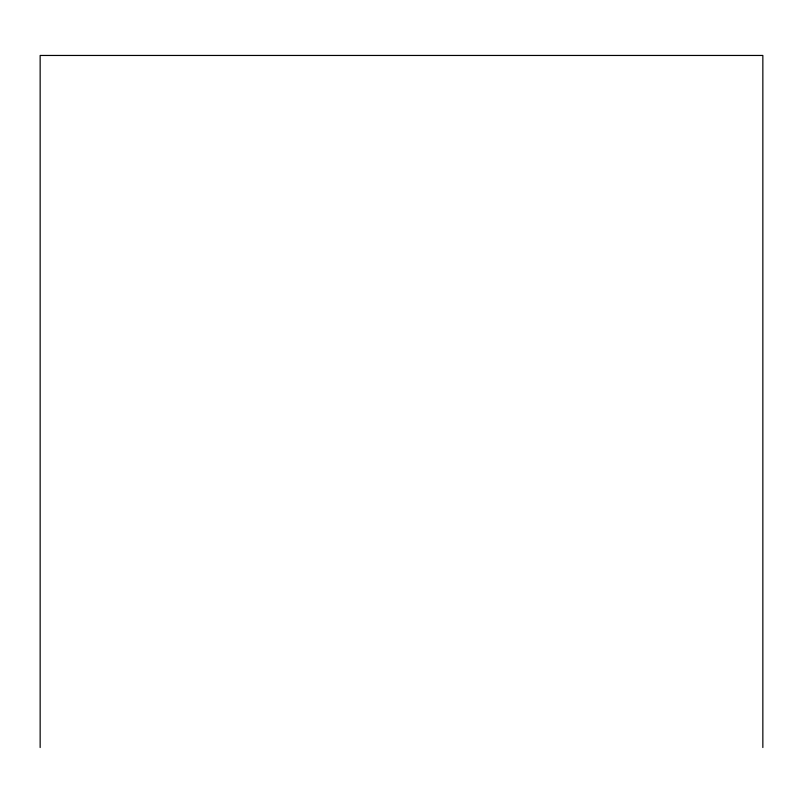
<?xml version="1.0" encoding="UTF-8"?>
<svg xmlns="http://www.w3.org/2000/svg" width="803" height="803" viewBox="0 0 803 803"><rect width="100%" height="100%" fill="white"/><g stroke="black" fill="none" stroke-linecap="round" stroke-linejoin="round"><path stroke-width="1.2" d="M762.85 747.543L762.85 55.457L40.15 55.457L40.15 747.543"/></g></svg>
